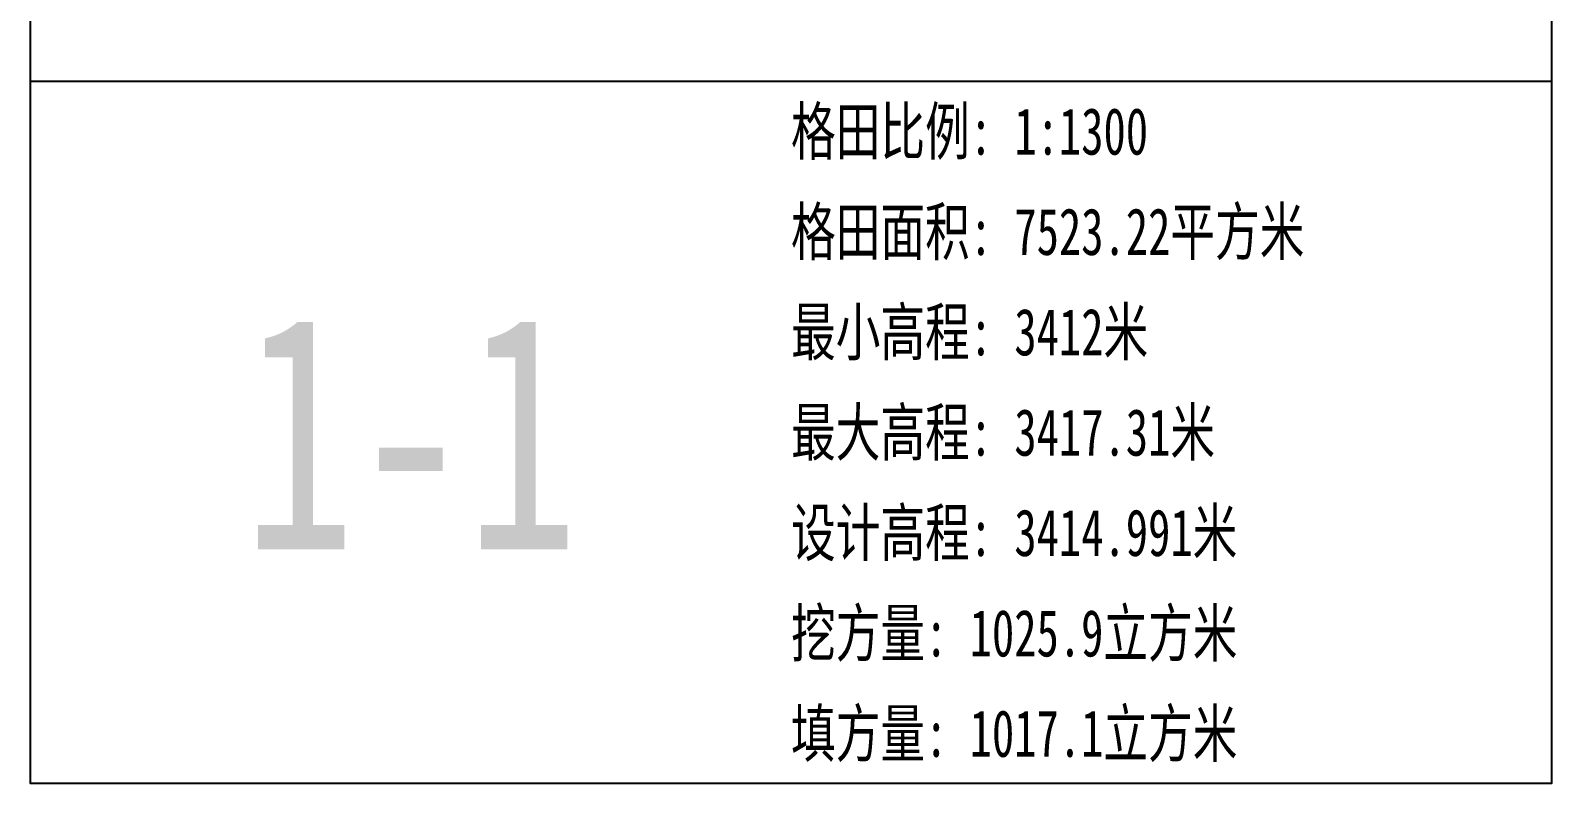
# Model space of a CAD drawing. Extents: x 4283 to 40403, y 1134 to 1764.
# Drawn here: x 4356.5 to 4486.5, y 1551 to 1615.3 of the extents above; entities that cross this region are included whole.
import ezdxf
from ezdxf.enums import TextEntityAlignment as Align

# ---------------------------------------------------------------- set-up
doc = ezdxf.new("R2010")
doc.units = 0
doc.layers.add('tdz_土方计算图', color=7, linetype='Continuous')
doc.styles.add('GLand', font='')
doc.styles.get('GLand').set_extended_font_data('FangSong_GB2312')

msp = doc.modelspace()

# ---------------------------------------------------------------- linework, layer by layer
at = {"layer": 'tdz_土方计算图', "linetype": 'Continuous'}
msp.add_lwpolyline([(4356.5, 1710.96), (4486.5, 1710.96), (4486.5, 1550.96), (4356.5, 1550.96)], close=True, dxfattribs=at)
msp.add_lwpolyline([(4356.5, 1610.96), (4486.5, 1610.96)], dxfattribs=at)

# ---------------------------------------------------------------- texts
at = {"layer": 'tdz_土方计算图', "linetype": 'Continuous', "style": 'GLand', "width": 0.7}
for s, p in [('格田比例: 1:1300', (4421.5, 1606.67)), ('格田面积: 7523.22平方米', (4421.5, 1598.1)), ('最小高程: 3412米', (4421.5, 1589.53)), ('最大高程: 3417.31米', (4421.5, 1580.96)), ('设计高程: 3414.991米', (4421.5, 1572.39)), ('挖方量: 1025.9立方米', (4421.5, 1563.81)), ('填方量: 1017.1立方米', (4421.5, 1555.24))]:
    msp.add_text(s, height=4, dxfattribs=at).set_placement(p, align=Align.MIDDLE_LEFT)
at = {"layer": 'tdz_土方计算图', "color": 6, "linetype": 'Continuous', "style": 'GLand', "width": 0.7}
msp.add_text('1-1', height=20, dxfattribs=at).set_placement((4389, 1580.96), align=Align.MIDDLE_CENTER)

doc.saveas('drawing.dxf')
